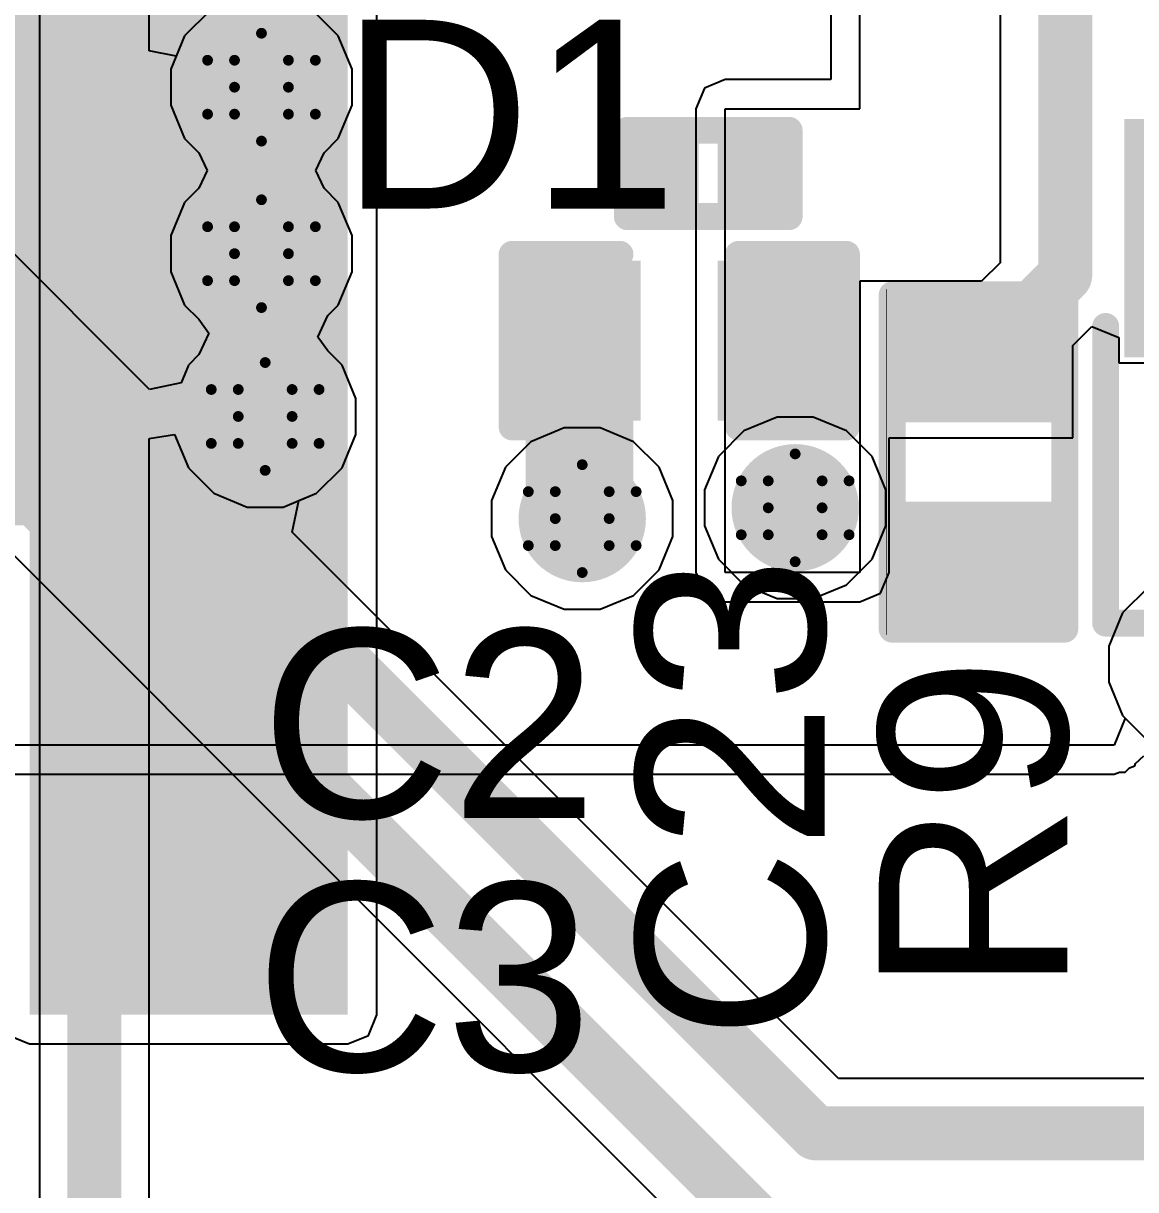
# Model space of a CAD drawing. Header units: inches. Extents: x -4 to 389, y 0 to 108.
# Drawn here: x 15.85 to 21.09, y 37.48 to 42.97 of the extents above; entities that cross this region are included whole.
import ezdxf

# ---------------------------------------------------------------- set-up
doc = ezdxf.new("R2010")
doc.units = ezdxf.units.IN
for name, color, linetype in [('Bottom Layer', 5, 'Continuous'), ('Drill Drawing', 1, 'Continuous'), ('Signal_1', 16, 'Continuous'), ('Signal_2', 76, 'Continuous'), ('Top Layer', 1, 'Continuous'), ('Top Overlay', 2, 'Continuous'), ('Top Paste', 8, 'Continuous'), ('Top Solder', 216, 'Continuous'), ('Via Holes', 16, 'Continuous')]:
    doc.layers.add(name, color=color, linetype=linetype)
doc.styles.add('Arial', font='', dxfattribs={"height": 0.2})
doc.styles.get('Arial').set_extended_font_data('Arial')

msp = doc.modelspace()

# ---------------------------------------------------------------- hatches: boundary and pattern name
at = {"layer": 'Bottom Layer'}
h = msp.add_hatch(color=5, dxfattribs=at)
edge = h.paths.add_edge_path()
edge.add_arc((16.9672, 42.672), 0.3, 0, 360)
h = msp.add_hatch(color=5, dxfattribs=at)
edge = h.paths.add_edge_path()
edge.add_arc((16.9672, 41.8878), 0.3, 0, 360)
h = msp.add_hatch(color=5, dxfattribs=at)
edge = h.paths.add_edge_path()
edge.add_arc((16.9847, 41.1211), 0.3, 0, 360)
h = msp.add_hatch(color=5, dxfattribs=at)
edge = h.paths.add_edge_path()
edge.add_arc((19.4818, 40.6908), 0.3, 0, 360)
h = msp.add_hatch(color=5, dxfattribs=at)
edge = h.paths.add_edge_path()
edge.add_arc((18.4785, 40.64), 0.3, 0, 360)
at = {"layer": 'Signal_1'}
h = msp.add_hatch(color=16, dxfattribs=at)
edge = h.paths.add_edge_path()
edge.add_arc((16.9672, 42.672), 0.3, 0, 360)
h = msp.add_hatch(color=16, dxfattribs=at)
edge = h.paths.add_edge_path()
edge.add_arc((16.9672, 41.8878), 0.3, 0, 360)
h = msp.add_hatch(color=16, dxfattribs=at)
edge = h.paths.add_edge_path()
edge.add_arc((16.9847, 41.1211), 0.3, 0, 360)
h = msp.add_hatch(color=16, dxfattribs=at)
edge = h.paths.add_edge_path()
edge.add_arc((19.4818, 40.6908), 0.3, 0, 360)
h = msp.add_hatch(color=16, dxfattribs=at)
edge = h.paths.add_edge_path()
edge.add_arc((18.4785, 40.64), 0.3, 0, 360)
at = {"layer": 'Signal_2'}
h = msp.add_hatch(color=76, dxfattribs=at)
edge = h.paths.add_edge_path()
edge.add_arc((16.9672, 42.672), 0.3, 0, 360)
h = msp.add_hatch(color=76, dxfattribs=at)
edge = h.paths.add_edge_path()
edge.add_arc((16.9672, 41.8878), 0.3, 0, 360)
h = msp.add_hatch(color=76, dxfattribs=at)
edge = h.paths.add_edge_path()
edge.add_arc((16.9847, 41.1211), 0.3, 0, 360)
h = msp.add_hatch(color=76, dxfattribs=at)
edge = h.paths.add_edge_path()
edge.add_arc((19.4818, 40.6908), 0.3, 0, 360)
h = msp.add_hatch(color=76, dxfattribs=at)
edge = h.paths.add_edge_path()
edge.add_arc((18.4785, 40.64), 0.3, 0, 360)
at = {"layer": 'Top Layer'}
for points in [[(15.5448, 40.64), (16.0675, 40.64), (16.0675, 43.1292), (15.5448, 43.1292)], [(15.875, 38.3032), (17.3736, 38.3032), (17.3736, 43.1292), (15.875, 43.1292)], [(16.5937, 40.6591), (15.6937, 40.6591), (15.6937, 42.8591), (16.5937, 42.8591)], [(18.9722, 42.1456), (18.7722, 42.1456), (18.7722, 42.3856), (18.9722, 42.3856)], [(19.3722, 42.1456), (19.1722, 42.1456), (19.1722, 42.3856), (19.3722, 42.3856)], [(18.6944, 41.7957), (18.6944, 41.1607), (18.2372, 41.1607), (18.2372, 41.7957)], [(19.6342, 41.7957), (19.6342, 41.1607), (19.177, 41.1607), (19.177, 41.7957)], [(20.0279, 41.6052), (20.6629, 41.6052), (20.6629, 41.148), (20.0279, 41.148)], [(20.0279, 40.6654), (20.6629, 40.6654), (20.6629, 40.2082), (20.0279, 40.2082)], [(16.1417, 39.6387), (16.1417, 40.2737), (16.5989, 40.2737), (16.5989, 39.6387)], [(16.1417, 38.5719), (16.1417, 39.2069), (16.5989, 39.2069), (16.5989, 38.5719)]]:
    msp.add_hatch(color=1, dxfattribs=at).paths.add_polyline_path(points)
h = msp.add_hatch(color=1, dxfattribs=at)
edge = h.paths.add_edge_path()
edge.add_arc((16.9672, 42.672), 0.3, 0, 360)
h = msp.add_hatch(color=1, dxfattribs=at)
edge = h.paths.add_edge_path()
edge.add_arc((16.9672, 41.8878), 0.3, 0, 360)
h = msp.add_hatch(color=1, dxfattribs=at)
edge = h.paths.add_edge_path()
edge.add_arc((16.9847, 41.1211), 0.3, 0, 360)
h = msp.add_hatch(color=1, dxfattribs=at)
edge = h.paths.add_edge_path()
edge.add_arc((19.4818, 40.6908), 0.3, 0, 360)
h = msp.add_hatch(color=1, dxfattribs=at)
edge = h.paths.add_edge_path()
edge.add_arc((18.4785, 40.64), 0.3, 0, 360)
at = {"layer": 'Top Paste'}
for points in [[(16.5937, 40.6591), (15.6937, 40.6591), (15.6937, 42.8591), (16.5937, 42.8591)], [(18.9722, 42.1456), (18.7722, 42.1456), (18.7722, 42.3856), (18.9722, 42.3856)], [(19.3722, 42.1456), (19.1722, 42.1456), (19.1722, 42.3856), (19.3722, 42.3856)], [(18.6944, 41.7957), (18.6944, 41.1607), (18.2372, 41.1607), (18.2372, 41.7957)], [(19.6342, 41.7957), (19.6342, 41.1607), (19.177, 41.1607), (19.177, 41.7957)], [(20.0279, 41.6052), (20.6629, 41.6052), (20.6629, 41.148), (20.0279, 41.148)], [(20.0279, 40.6654), (20.6629, 40.6654), (20.6629, 40.2082), (20.0279, 40.2082)], [(16.1417, 39.6387), (16.1417, 40.2737), (16.5989, 40.2737), (16.5989, 39.6387)], [(16.1417, 38.5719), (16.1417, 39.2069), (16.5989, 39.2069), (16.5989, 38.5719)]]:
    msp.add_hatch(color=8, dxfattribs=at).paths.add_polyline_path(points)
at = {"layer": 'Top Solder'}
for points in [[(16.6445, 40.6083), (15.6429, 40.6083), (15.6429, 42.9099), (16.6445, 42.9099)], [(22.0558, 41.3992), (21.0326, 41.3992), (21.0326, 42.5224), (22.0558, 42.5224)], [(19.0272, 42.0906), (18.7172, 42.0906), (18.7172, 42.4406), (19.0272, 42.4406)], [(19.4272, 42.0906), (19.1172, 42.0906), (19.1172, 42.4406), (19.4272, 42.4406)], [(18.7544, 41.8557), (18.7544, 41.1007), (18.1772, 41.1007), (18.1772, 41.8557)], [(19.6942, 41.8557), (19.6942, 41.1007), (19.117, 41.1007), (19.117, 41.8557)], [(19.9729, 41.6602), (20.7179, 41.6602), (20.7179, 41.093), (19.9729, 41.093)], [(19.9729, 40.7204), (20.7179, 40.7204), (20.7179, 40.1532), (19.9729, 40.1532)], [(16.0817, 39.5787), (16.0817, 40.3337), (16.6589, 40.3337), (16.6589, 39.5787)], [(16.0817, 38.5119), (16.0817, 39.2669), (16.6589, 39.2669), (16.6589, 38.5119)]]:
    msp.add_hatch(color=216, dxfattribs=at).paths.add_polyline_path(points)
at = {"layer": 'Via Holes'}
h = msp.add_hatch(color=7, dxfattribs=at)
edge = h.paths.add_edge_path()
edge.add_arc((16.9672, 42.672), 0.15, 0, 360)
h = msp.add_hatch(color=7, dxfattribs=at)
edge = h.paths.add_edge_path()
edge.add_arc((16.9672, 41.8878), 0.15, 0, 360)
h = msp.add_hatch(color=7, dxfattribs=at)
edge = h.paths.add_edge_path()
edge.add_arc((16.9847, 41.1211), 0.15, 0, 360)
h = msp.add_hatch(color=7, dxfattribs=at)
edge = h.paths.add_edge_path()
edge.add_arc((19.4818, 40.6908), 0.15, 0, 360)
h = msp.add_hatch(color=7, dxfattribs=at)
edge = h.paths.add_edge_path()
edge.add_arc((18.4785, 40.64), 0.15, 0, 360)

# ---------------------------------------------------------------- linework, layer by layer
at = {"layer": 'Bottom Layer'}
for p, q in [((15.9208, 45.4914), (15.9208, 36.8046)), ((16.4388, 42.8439), (16.4388, 45.3841)), ((16.7253, 43.034), (16.6052, 42.9139)), ((17.3292, 42.9139), (17.2091, 43.034)), ((16.6052, 42.9139), (16.5658, 42.8186)), ((17.3942, 42.7569), (17.3292, 42.9139)), ((16.5658, 42.8186), (16.4388, 42.8439)), ((17.3942, 42.5871), (17.3942, 42.7569)), ((17.3292, 42.4301), (17.3942, 42.5871)), ((17.2619, 42.3629), (17.3292, 42.4301)), ((17.2232, 42.2799), (17.2619, 42.3629)), ((17.2619, 42.1969), (17.2232, 42.2799)), ((17.3292, 42.1296), (17.2619, 42.1969)), ((17.3942, 41.9727), (17.3292, 42.1296)), ((17.3942, 41.8028), (17.3942, 41.9727)), ((17.3292, 41.6459), (17.3942, 41.8028)), ((17.2794, 41.5961), (17.3292, 41.6459)), ((17.232, 41.4946), (17.2794, 41.5961)), ((17.2794, 41.4302), (17.232, 41.4946)), ((17.3467, 41.3629), (17.2794, 41.4302)), ((17.4117, 41.206), (17.3467, 41.3629)), ((17.4117, 41.0361), (17.4117, 41.206)), ((19.3969, 41.1178), (19.2399, 41.0528)), ((19.5667, 41.1178), (19.3969, 41.1178)), ((19.7237, 41.0528), (19.5667, 41.1178)), ((19.2399, 41.0528), (19.1198, 40.9327)), ((19.8438, 40.9327), (19.7237, 41.0528)), ((16.4388, 41.0167), (16.5577, 41.0361)), ((16.4388, 36.9119), (16.4388, 41.0167)), ((16.5577, 41.0361), (16.6227, 40.8792)), ((17.3467, 40.8792), (17.4117, 41.0361)), ((19.1198, 40.9327), (19.0548, 40.7757)), ((19.9088, 40.7757), (19.8438, 40.9327)), ((16.6227, 40.8792), (16.7429, 40.7591)), ((17.2266, 40.7591), (17.3467, 40.8792)), ((19.0548, 40.7757), (19.0548, 40.6059)), ((19.9088, 40.6059), (19.9088, 40.7757)), ((16.7429, 40.7591), (16.8998, 40.6941)), ((17.0697, 40.6941), (17.2266, 40.7591)), ((16.8998, 40.6941), (17.0697, 40.6941)), ((19.0548, 40.6059), (19.1198, 40.4489)), ((19.8438, 40.4489), (19.9088, 40.6059)), ((19.1198, 40.4489), (19.2399, 40.3288)), ((19.7237, 40.3288), (19.8438, 40.4489)), ((19.2399, 40.3288), (19.3969, 40.2638)), ((19.5667, 40.2638), (19.7237, 40.3288)), ((19.3969, 40.2638), (19.5667, 40.2638))]:
    msp.add_line(p, q, dxfattribs=at)
msp.add_lwpolyline([(16.1798, 36.8046, 0.254, 0.254, 0), (16.1798, 45.4914, 0.254, 0.254, 0)], format="xyseb", dxfattribs=at)
at = {"layer": 'Drill Drawing'}
for points in [[(16.8402, 42.799, 0.0508, 0.0508, 0), (16.9672, 42.926, 0.0508, 0.0508, 0)], [(16.9672, 42.926, 0.0508, 0.0508, 0), (17.0942, 42.799, 0.0508, 0.0508, 0)], [(16.7132, 42.799, 0.0508, 0.0508, 0), (16.8402, 42.672, 0.0508, 0.0508, 0)], [(16.7132, 42.799, 0.0508, 0.0508, 0), (16.8402, 42.799, 0.0508, 0.0508, 0)], [(17.0942, 42.799, 0.0508, 0.0508, 0), (17.2212, 42.799, 0.0508, 0.0508, 0)], [(17.0942, 42.672, 0.0508, 0.0508, 0), (17.2212, 42.799, 0.0508, 0.0508, 0)], [(16.7132, 42.545, 0.0508, 0.0508, 0), (16.8402, 42.672, 0.0508, 0.0508, 0)], [(17.0942, 42.672, 0.0508, 0.0508, 0), (17.2212, 42.545, 0.0508, 0.0508, 0)], [(16.7132, 42.545, 0.0508, 0.0508, 0), (16.8402, 42.545, 0.0508, 0.0508, 0)], [(16.8402, 42.545, 0.0508, 0.0508, 0), (16.9672, 42.418, 0.0508, 0.0508, 0)], [(16.9672, 42.418, 0.0508, 0.0508, 0), (17.0942, 42.545, 0.0508, 0.0508, 0)], [(17.0942, 42.545, 0.0508, 0.0508, 0), (17.2212, 42.545, 0.0508, 0.0508, 0)], [(16.8402, 42.0148, 0.0508, 0.0508, 0), (16.9672, 42.1418, 0.0508, 0.0508, 0)], [(16.9672, 42.1418, 0.0508, 0.0508, 0), (17.0942, 42.0148, 0.0508, 0.0508, 0)], [(16.7132, 42.0148, 0.0508, 0.0508, 0), (16.8402, 41.8878, 0.0508, 0.0508, 0)], [(16.7132, 42.0148, 0.0508, 0.0508, 0), (16.8402, 42.0148, 0.0508, 0.0508, 0)], [(17.0942, 42.0148, 0.0508, 0.0508, 0), (17.2212, 42.0148, 0.0508, 0.0508, 0)], [(17.0942, 41.8878, 0.0508, 0.0508, 0), (17.2212, 42.0148, 0.0508, 0.0508, 0)], [(16.7132, 41.7608, 0.0508, 0.0508, 0), (16.8402, 41.8878, 0.0508, 0.0508, 0)], [(17.0942, 41.8878, 0.0508, 0.0508, 0), (17.2212, 41.7608, 0.0508, 0.0508, 0)], [(16.7132, 41.7608, 0.0508, 0.0508, 0), (16.8402, 41.7608, 0.0508, 0.0508, 0)], [(16.8402, 41.7608, 0.0508, 0.0508, 0), (16.9672, 41.6338, 0.0508, 0.0508, 0)], [(16.9672, 41.6338, 0.0508, 0.0508, 0), (17.0942, 41.7608, 0.0508, 0.0508, 0)], [(17.0942, 41.7608, 0.0508, 0.0508, 0), (17.2212, 41.7608, 0.0508, 0.0508, 0)], [(16.8577, 41.2481, 0.0508, 0.0508, 0), (16.9847, 41.3751, 0.0508, 0.0508, 0)], [(16.9847, 41.3751, 0.0508, 0.0508, 0), (17.1117, 41.2481, 0.0508, 0.0508, 0)], [(16.7307, 41.2481, 0.0508, 0.0508, 0), (16.8577, 41.1211, 0.0508, 0.0508, 0)], [(16.7307, 41.2481, 0.0508, 0.0508, 0), (16.8577, 41.2481, 0.0508, 0.0508, 0)], [(17.1117, 41.2481, 0.0508, 0.0508, 0), (17.2387, 41.2481, 0.0508, 0.0508, 0)], [(17.1117, 41.1211, 0.0508, 0.0508, 0), (17.2387, 41.2481, 0.0508, 0.0508, 0)], [(16.7307, 40.9941, 0.0508, 0.0508, 0), (16.8577, 41.1211, 0.0508, 0.0508, 0)], [(17.1117, 41.1211, 0.0508, 0.0508, 0), (17.2387, 40.9941, 0.0508, 0.0508, 0)], [(16.7307, 40.9941, 0.0508, 0.0508, 0), (16.8577, 40.9941, 0.0508, 0.0508, 0)], [(16.8577, 40.9941, 0.0508, 0.0508, 0), (16.9847, 40.8671, 0.0508, 0.0508, 0)], [(16.9847, 40.8671, 0.0508, 0.0508, 0), (17.1117, 40.9941, 0.0508, 0.0508, 0)], [(17.1117, 40.9941, 0.0508, 0.0508, 0), (17.2387, 40.9941, 0.0508, 0.0508, 0)], [(19.3548, 40.8178, 0.0508, 0.0508, 0), (19.4818, 40.9448, 0.0508, 0.0508, 0)], [(19.4818, 40.9448, 0.0508, 0.0508, 0), (19.6088, 40.8178, 0.0508, 0.0508, 0)], [(18.3515, 40.767, 0.0508, 0.0508, 0), (18.4785, 40.894, 0.0508, 0.0508, 0)], [(18.4785, 40.894, 0.0508, 0.0508, 0), (18.6055, 40.767, 0.0508, 0.0508, 0)], [(19.2278, 40.8178, 0.0508, 0.0508, 0), (19.3548, 40.6908, 0.0508, 0.0508, 0)], [(19.2278, 40.8178, 0.0508, 0.0508, 0), (19.3548, 40.8178, 0.0508, 0.0508, 0)], [(19.6088, 40.8178, 0.0508, 0.0508, 0), (19.7358, 40.8178, 0.0508, 0.0508, 0)], [(19.6088, 40.6908, 0.0508, 0.0508, 0), (19.7358, 40.8178, 0.0508, 0.0508, 0)], [(18.2245, 40.767, 0.0508, 0.0508, 0), (18.3515, 40.64, 0.0508, 0.0508, 0)], [(18.2245, 40.767, 0.0508, 0.0508, 0), (18.3515, 40.767, 0.0508, 0.0508, 0)], [(18.6055, 40.767, 0.0508, 0.0508, 0), (18.7325, 40.767, 0.0508, 0.0508, 0)], [(18.6055, 40.64, 0.0508, 0.0508, 0), (18.7325, 40.767, 0.0508, 0.0508, 0)], [(19.2278, 40.5638, 0.0508, 0.0508, 0), (19.3548, 40.6908, 0.0508, 0.0508, 0)], [(19.6088, 40.6908, 0.0508, 0.0508, 0), (19.7358, 40.5638, 0.0508, 0.0508, 0)], [(18.2245, 40.513, 0.0508, 0.0508, 0), (18.3515, 40.64, 0.0508, 0.0508, 0)], [(18.6055, 40.64, 0.0508, 0.0508, 0), (18.7325, 40.513, 0.0508, 0.0508, 0)], [(19.2278, 40.5638, 0.0508, 0.0508, 0), (19.3548, 40.5638, 0.0508, 0.0508, 0)], [(19.3548, 40.5638, 0.0508, 0.0508, 0), (19.4818, 40.4368, 0.0508, 0.0508, 0)], [(19.4818, 40.4368, 0.0508, 0.0508, 0), (19.6088, 40.5638, 0.0508, 0.0508, 0)], [(19.6088, 40.5638, 0.0508, 0.0508, 0), (19.7358, 40.5638, 0.0508, 0.0508, 0)], [(18.2245, 40.513, 0.0508, 0.0508, 0), (18.3515, 40.513, 0.0508, 0.0508, 0)], [(18.3515, 40.513, 0.0508, 0.0508, 0), (18.4785, 40.386, 0.0508, 0.0508, 0)], [(18.4785, 40.386, 0.0508, 0.0508, 0), (18.6055, 40.513, 0.0508, 0.0508, 0)], [(18.6055, 40.513, 0.0508, 0.0508, 0), (18.7325, 40.513, 0.0508, 0.0508, 0)]]:
    msp.add_lwpolyline(points, format="xyseb", dxfattribs=at)
for points in [[(16.9545, 42.926, 0.0254, 0.0254, 1), (16.9799, 42.926, 0.0254, 0.0254, 1)], [(16.9545, 42.926, 0.0254, 0.0254, 1), (16.9799, 42.926, 0.0254, 0.0254, 1)], [(16.7005, 42.799, 0.0254, 0.0254, 1), (16.7259, 42.799, 0.0254, 0.0254, 1)], [(16.7005, 42.799, 0.0254, 0.0254, 1), (16.7259, 42.799, 0.0254, 0.0254, 1)], [(16.8275, 42.799, 0.0254, 0.0254, 1), (16.8529, 42.799, 0.0254, 0.0254, 1)], [(16.8275, 42.799, 0.0254, 0.0254, 1), (16.8529, 42.799, 0.0254, 0.0254, 1)], [(17.0815, 42.799, 0.0254, 0.0254, 1), (17.1069, 42.799, 0.0254, 0.0254, 1)], [(17.0815, 42.799, 0.0254, 0.0254, 1), (17.1069, 42.799, 0.0254, 0.0254, 1)], [(17.2085, 42.799, 0.0254, 0.0254, 1), (17.2339, 42.799, 0.0254, 0.0254, 1)], [(17.2085, 42.799, 0.0254, 0.0254, 1), (17.2339, 42.799, 0.0254, 0.0254, 1)], [(16.8275, 42.672, 0.0254, 0.0254, 1), (16.8529, 42.672, 0.0254, 0.0254, 1)], [(16.8275, 42.672, 0.0254, 0.0254, 1), (16.8529, 42.672, 0.0254, 0.0254, 1)], [(17.0815, 42.672, 0.0254, 0.0254, 1), (17.1069, 42.672, 0.0254, 0.0254, 1)], [(17.0815, 42.672, 0.0254, 0.0254, 1), (17.1069, 42.672, 0.0254, 0.0254, 1)], [(16.7005, 42.545, 0.0254, 0.0254, 1), (16.7259, 42.545, 0.0254, 0.0254, 1)], [(16.7005, 42.545, 0.0254, 0.0254, 1), (16.7259, 42.545, 0.0254, 0.0254, 1)], [(16.8275, 42.545, 0.0254, 0.0254, 1), (16.8529, 42.545, 0.0254, 0.0254, 1)], [(16.8275, 42.545, 0.0254, 0.0254, 1), (16.8529, 42.545, 0.0254, 0.0254, 1)], [(17.0815, 42.545, 0.0254, 0.0254, 1), (17.1069, 42.545, 0.0254, 0.0254, 1)], [(17.0815, 42.545, 0.0254, 0.0254, 1), (17.1069, 42.545, 0.0254, 0.0254, 1)], [(17.2085, 42.545, 0.0254, 0.0254, 1), (17.2339, 42.545, 0.0254, 0.0254, 1)], [(17.2085, 42.545, 0.0254, 0.0254, 1), (17.2339, 42.545, 0.0254, 0.0254, 1)], [(16.9545, 42.418, 0.0254, 0.0254, 1), (16.9799, 42.418, 0.0254, 0.0254, 1)], [(16.9545, 42.418, 0.0254, 0.0254, 1), (16.9799, 42.418, 0.0254, 0.0254, 1)], [(16.9545, 42.1418, 0.0254, 0.0254, 1), (16.9799, 42.1418, 0.0254, 0.0254, 1)], [(16.9545, 42.1418, 0.0254, 0.0254, 1), (16.9799, 42.1418, 0.0254, 0.0254, 1)], [(16.7005, 42.0148, 0.0254, 0.0254, 1), (16.7259, 42.0148, 0.0254, 0.0254, 1)], [(16.7005, 42.0148, 0.0254, 0.0254, 1), (16.7259, 42.0148, 0.0254, 0.0254, 1)], [(16.8275, 42.0148, 0.0254, 0.0254, 1), (16.8529, 42.0148, 0.0254, 0.0254, 1)], [(16.8275, 42.0148, 0.0254, 0.0254, 1), (16.8529, 42.0148, 0.0254, 0.0254, 1)], [(17.0815, 42.0148, 0.0254, 0.0254, 1), (17.1069, 42.0148, 0.0254, 0.0254, 1)], [(17.0815, 42.0148, 0.0254, 0.0254, 1), (17.1069, 42.0148, 0.0254, 0.0254, 1)], [(17.2085, 42.0148, 0.0254, 0.0254, 1), (17.2339, 42.0148, 0.0254, 0.0254, 1)], [(17.2085, 42.0148, 0.0254, 0.0254, 1), (17.2339, 42.0148, 0.0254, 0.0254, 1)], [(16.8275, 41.8878, 0.0254, 0.0254, 1), (16.8529, 41.8878, 0.0254, 0.0254, 1)], [(16.8275, 41.8878, 0.0254, 0.0254, 1), (16.8529, 41.8878, 0.0254, 0.0254, 1)], [(17.0815, 41.8878, 0.0254, 0.0254, 1), (17.1069, 41.8878, 0.0254, 0.0254, 1)], [(17.0815, 41.8878, 0.0254, 0.0254, 1), (17.1069, 41.8878, 0.0254, 0.0254, 1)], [(16.7005, 41.7608, 0.0254, 0.0254, 1), (16.7259, 41.7608, 0.0254, 0.0254, 1)], [(16.7005, 41.7608, 0.0254, 0.0254, 1), (16.7259, 41.7608, 0.0254, 0.0254, 1)], [(16.8275, 41.7608, 0.0254, 0.0254, 1), (16.8529, 41.7608, 0.0254, 0.0254, 1)], [(16.8275, 41.7608, 0.0254, 0.0254, 1), (16.8529, 41.7608, 0.0254, 0.0254, 1)], [(17.0815, 41.7608, 0.0254, 0.0254, 1), (17.1069, 41.7608, 0.0254, 0.0254, 1)], [(17.0815, 41.7608, 0.0254, 0.0254, 1), (17.1069, 41.7608, 0.0254, 0.0254, 1)], [(17.2085, 41.7608, 0.0254, 0.0254, 1), (17.2339, 41.7608, 0.0254, 0.0254, 1)], [(17.2085, 41.7608, 0.0254, 0.0254, 1), (17.2339, 41.7608, 0.0254, 0.0254, 1)], [(16.9545, 41.6338, 0.0254, 0.0254, 1), (16.9799, 41.6338, 0.0254, 0.0254, 1)], [(16.9545, 41.6338, 0.0254, 0.0254, 1), (16.9799, 41.6338, 0.0254, 0.0254, 1)], [(16.972, 41.3751, 0.0254, 0.0254, 1), (16.9974, 41.3751, 0.0254, 0.0254, 1)], [(16.972, 41.3751, 0.0254, 0.0254, 1), (16.9974, 41.3751, 0.0254, 0.0254, 1)], [(16.718, 41.2481, 0.0254, 0.0254, 1), (16.7434, 41.2481, 0.0254, 0.0254, 1)], [(16.718, 41.2481, 0.0254, 0.0254, 1), (16.7434, 41.2481, 0.0254, 0.0254, 1)], [(16.845, 41.2481, 0.0254, 0.0254, 1), (16.8704, 41.2481, 0.0254, 0.0254, 1)], [(16.845, 41.2481, 0.0254, 0.0254, 1), (16.8704, 41.2481, 0.0254, 0.0254, 1)], [(17.099, 41.2481, 0.0254, 0.0254, 1), (17.1244, 41.2481, 0.0254, 0.0254, 1)], [(17.099, 41.2481, 0.0254, 0.0254, 1), (17.1244, 41.2481, 0.0254, 0.0254, 1)], [(17.226, 41.2481, 0.0254, 0.0254, 1), (17.2514, 41.2481, 0.0254, 0.0254, 1)], [(17.226, 41.2481, 0.0254, 0.0254, 1), (17.2514, 41.2481, 0.0254, 0.0254, 1)], [(16.845, 41.1211, 0.0254, 0.0254, 1), (16.8704, 41.1211, 0.0254, 0.0254, 1)], [(16.845, 41.1211, 0.0254, 0.0254, 1), (16.8704, 41.1211, 0.0254, 0.0254, 1)], [(17.099, 41.1211, 0.0254, 0.0254, 1), (17.1244, 41.1211, 0.0254, 0.0254, 1)], [(17.099, 41.1211, 0.0254, 0.0254, 1), (17.1244, 41.1211, 0.0254, 0.0254, 1)], [(16.718, 40.9941, 0.0254, 0.0254, 1), (16.7434, 40.9941, 0.0254, 0.0254, 1)], [(16.718, 40.9941, 0.0254, 0.0254, 1), (16.7434, 40.9941, 0.0254, 0.0254, 1)], [(16.845, 40.9941, 0.0254, 0.0254, 1), (16.8704, 40.9941, 0.0254, 0.0254, 1)], [(16.845, 40.9941, 0.0254, 0.0254, 1), (16.8704, 40.9941, 0.0254, 0.0254, 1)], [(17.099, 40.9941, 0.0254, 0.0254, 1), (17.1244, 40.9941, 0.0254, 0.0254, 1)], [(17.099, 40.9941, 0.0254, 0.0254, 1), (17.1244, 40.9941, 0.0254, 0.0254, 1)], [(17.226, 40.9941, 0.0254, 0.0254, 1), (17.2514, 40.9941, 0.0254, 0.0254, 1)], [(17.226, 40.9941, 0.0254, 0.0254, 1), (17.2514, 40.9941, 0.0254, 0.0254, 1)], [(19.4691, 40.9448, 0.0254, 0.0254, 1), (19.4945, 40.9448, 0.0254, 0.0254, 1)], [(19.4691, 40.9448, 0.0254, 0.0254, 1), (19.4945, 40.9448, 0.0254, 0.0254, 1)], [(16.972, 40.8671, 0.0254, 0.0254, 1), (16.9974, 40.8671, 0.0254, 0.0254, 1)], [(16.972, 40.8671, 0.0254, 0.0254, 1), (16.9974, 40.8671, 0.0254, 0.0254, 1)], [(18.4658, 40.894, 0.0254, 0.0254, 1), (18.4912, 40.894, 0.0254, 0.0254, 1)], [(18.4658, 40.894, 0.0254, 0.0254, 1), (18.4912, 40.894, 0.0254, 0.0254, 1)], [(19.2151, 40.8178, 0.0254, 0.0254, 1), (19.2405, 40.8178, 0.0254, 0.0254, 1)], [(19.2151, 40.8178, 0.0254, 0.0254, 1), (19.2405, 40.8178, 0.0254, 0.0254, 1)], [(19.3421, 40.8178, 0.0254, 0.0254, 1), (19.3675, 40.8178, 0.0254, 0.0254, 1)], [(19.3421, 40.8178, 0.0254, 0.0254, 1), (19.3675, 40.8178, 0.0254, 0.0254, 1)], [(19.5961, 40.8178, 0.0254, 0.0254, 1), (19.6215, 40.8178, 0.0254, 0.0254, 1)], [(19.5961, 40.8178, 0.0254, 0.0254, 1), (19.6215, 40.8178, 0.0254, 0.0254, 1)], [(19.7231, 40.8178, 0.0254, 0.0254, 1), (19.7485, 40.8178, 0.0254, 0.0254, 1)], [(19.7231, 40.8178, 0.0254, 0.0254, 1), (19.7485, 40.8178, 0.0254, 0.0254, 1)], [(18.2118, 40.767, 0.0254, 0.0254, 1), (18.2372, 40.767, 0.0254, 0.0254, 1)], [(18.2118, 40.767, 0.0254, 0.0254, 1), (18.2372, 40.767, 0.0254, 0.0254, 1)], [(18.3388, 40.767, 0.0254, 0.0254, 1), (18.3642, 40.767, 0.0254, 0.0254, 1)], [(18.3388, 40.767, 0.0254, 0.0254, 1), (18.3642, 40.767, 0.0254, 0.0254, 1)], [(18.5928, 40.767, 0.0254, 0.0254, 1), (18.6182, 40.767, 0.0254, 0.0254, 1)], [(18.5928, 40.767, 0.0254, 0.0254, 1), (18.6182, 40.767, 0.0254, 0.0254, 1)], [(18.7198, 40.767, 0.0254, 0.0254, 1), (18.7452, 40.767, 0.0254, 0.0254, 1)], [(18.7198, 40.767, 0.0254, 0.0254, 1), (18.7452, 40.767, 0.0254, 0.0254, 1)], [(19.3421, 40.6908, 0.0254, 0.0254, 1), (19.3675, 40.6908, 0.0254, 0.0254, 1)], [(19.3421, 40.6908, 0.0254, 0.0254, 1), (19.3675, 40.6908, 0.0254, 0.0254, 1)], [(19.5961, 40.6908, 0.0254, 0.0254, 1), (19.6215, 40.6908, 0.0254, 0.0254, 1)], [(19.5961, 40.6908, 0.0254, 0.0254, 1), (19.6215, 40.6908, 0.0254, 0.0254, 1)], [(18.3388, 40.64, 0.0254, 0.0254, 1), (18.3642, 40.64, 0.0254, 0.0254, 1)], [(18.3388, 40.64, 0.0254, 0.0254, 1), (18.3642, 40.64, 0.0254, 0.0254, 1)], [(18.5928, 40.64, 0.0254, 0.0254, 1), (18.6182, 40.64, 0.0254, 0.0254, 1)], [(18.5928, 40.64, 0.0254, 0.0254, 1), (18.6182, 40.64, 0.0254, 0.0254, 1)], [(19.2151, 40.5638, 0.0254, 0.0254, 1), (19.2405, 40.5638, 0.0254, 0.0254, 1)], [(19.2151, 40.5638, 0.0254, 0.0254, 1), (19.2405, 40.5638, 0.0254, 0.0254, 1)], [(19.3421, 40.5638, 0.0254, 0.0254, 1), (19.3675, 40.5638, 0.0254, 0.0254, 1)], [(19.3421, 40.5638, 0.0254, 0.0254, 1), (19.3675, 40.5638, 0.0254, 0.0254, 1)], [(19.5961, 40.5638, 0.0254, 0.0254, 1), (19.6215, 40.5638, 0.0254, 0.0254, 1)], [(19.5961, 40.5638, 0.0254, 0.0254, 1), (19.6215, 40.5638, 0.0254, 0.0254, 1)], [(19.7231, 40.5638, 0.0254, 0.0254, 1), (19.7485, 40.5638, 0.0254, 0.0254, 1)], [(19.7231, 40.5638, 0.0254, 0.0254, 1), (19.7485, 40.5638, 0.0254, 0.0254, 1)], [(18.2118, 40.513, 0.0254, 0.0254, 1), (18.2372, 40.513, 0.0254, 0.0254, 1)], [(18.2118, 40.513, 0.0254, 0.0254, 1), (18.2372, 40.513, 0.0254, 0.0254, 1)], [(18.3388, 40.513, 0.0254, 0.0254, 1), (18.3642, 40.513, 0.0254, 0.0254, 1)], [(18.3388, 40.513, 0.0254, 0.0254, 1), (18.3642, 40.513, 0.0254, 0.0254, 1)], [(18.5928, 40.513, 0.0254, 0.0254, 1), (18.6182, 40.513, 0.0254, 0.0254, 1)], [(18.5928, 40.513, 0.0254, 0.0254, 1), (18.6182, 40.513, 0.0254, 0.0254, 1)], [(18.7198, 40.513, 0.0254, 0.0254, 1), (18.7452, 40.513, 0.0254, 0.0254, 1)], [(18.7198, 40.513, 0.0254, 0.0254, 1), (18.7452, 40.513, 0.0254, 0.0254, 1)], [(19.4691, 40.4368, 0.0254, 0.0254, 1), (19.4945, 40.4368, 0.0254, 0.0254, 1)], [(19.4691, 40.4368, 0.0254, 0.0254, 1), (19.4945, 40.4368, 0.0254, 0.0254, 1)], [(18.4658, 40.386, 0.0254, 0.0254, 1), (18.4912, 40.386, 0.0254, 0.0254, 1)], [(18.4658, 40.386, 0.0254, 0.0254, 1), (18.4912, 40.386, 0.0254, 0.0254, 1)]]:
    msp.add_lwpolyline(points, format="xyseb", close=True, dxfattribs=at)
at = {"layer": 'Signal_1'}
for p, q in [((19.3969, 41.1178), (19.2399, 41.0528)), ((19.5667, 41.1178), (19.3969, 41.1178)), ((19.7237, 41.0528), (19.5667, 41.1178)), ((18.3936, 41.067), (18.2366, 41.002)), ((18.5634, 41.067), (18.3936, 41.067)), ((18.7204, 41.002), (18.5634, 41.067)), ((19.2399, 41.0528), (19.1198, 40.9327)), ((19.8438, 40.9327), (19.7237, 41.0528)), ((18.2366, 41.002), (18.1165, 40.8819)), ((18.8405, 40.8819), (18.7204, 41.002)), ((19.1198, 40.9327), (19.0548, 40.7757)), ((19.9088, 40.7757), (19.8438, 40.9327)), ((18.1165, 40.8819), (18.0515, 40.7249)), ((18.9055, 40.7249), (18.8405, 40.8819)), ((19.0548, 40.7757), (19.0548, 40.6059)), ((19.9088, 40.6059), (19.9088, 40.7757)), ((18.0515, 40.7249), (18.0515, 40.5551)), ((18.9055, 40.5551), (18.9055, 40.7249)), ((19.0548, 40.6059), (19.1198, 40.4489)), ((19.8438, 40.4489), (19.9088, 40.6059)), ((18.0515, 40.5551), (18.1165, 40.3981)), ((18.8405, 40.3981), (18.9055, 40.5551)), ((19.1198, 40.4489), (19.2399, 40.3288)), ((19.7237, 40.3288), (19.8438, 40.4489)), ((18.1165, 40.3981), (18.2366, 40.278)), ((18.7204, 40.278), (18.8405, 40.3981)), ((19.2399, 40.3288), (19.3969, 40.2638)), ((19.5667, 40.2638), (19.7237, 40.3288)), ((18.2366, 40.278), (18.3936, 40.213)), ((18.5634, 40.213), (18.7204, 40.278)), ((21.1449, 40.3162), (21.0248, 40.1961)), ((19.3969, 40.2638), (19.5667, 40.2638)), ((18.3936, 40.213), (18.5634, 40.213)), ((21.0248, 40.1961), (20.9598, 40.0391)), ((20.9598, 40.0391), (20.9598, 39.8693)), ((20.9598, 39.8693), (21.0248, 39.7123)), ((21.0369, 39.7002), (20.9843, 39.5732)), ((21.0248, 39.7123), (21.0369, 39.7002)), ((20.9843, 39.5732), (14.9262, 39.5732)), ((21.0855, 39.4857), (21.1253, 39.5229)), ((20.9843, 39.4357), (21.0096, 39.4462)), ((21.0096, 39.4462), (21.0369, 39.4462)), ((21.0369, 39.4462), (21.0563, 39.4655)), ((21.0563, 39.4655), (21.0815, 39.476)), ((21.0815, 39.476), (21.0855, 39.4857)), ((14.9558, 39.4357), (20.9843, 39.4357))]:
    msp.add_line(p, q, dxfattribs=at)
at = {"layer": 'Signal_2'}
for p, q in [((16.4404, 41.2482), (13.157, 44.5315)), ((12.5586, 43.7084), (19.1566, 37.1105)), ((16.7253, 43.034), (16.6052, 42.9139)), ((17.3292, 42.9139), (17.2091, 43.034)), ((16.6052, 42.9139), (16.5402, 42.7569)), ((17.3942, 42.7569), (17.3292, 42.9139)), ((16.5402, 42.7569), (16.5402, 42.5871)), ((17.3942, 42.5871), (17.3942, 42.7569)), ((16.5402, 42.5871), (16.6052, 42.4301)), ((17.3292, 42.4301), (17.3942, 42.5871)), ((16.6052, 42.4301), (16.6725, 42.3629)), ((17.2619, 42.3629), (17.3292, 42.4301)), ((16.6725, 42.3629), (16.7113, 42.2799)), ((17.2232, 42.2799), (17.2619, 42.3629)), ((16.7113, 42.2799), (16.6725, 42.1969)), ((17.2619, 42.1969), (17.2232, 42.2799)), ((16.6725, 42.1969), (16.6052, 42.1296)), ((17.3292, 42.1296), (17.2619, 42.1969)), ((16.6052, 42.1296), (16.5402, 41.9727)), ((17.3942, 41.9727), (17.3292, 42.1296)), ((16.5402, 41.9727), (16.5402, 41.8028)), ((17.3942, 41.8028), (17.3942, 41.9727)), ((16.5402, 41.8028), (16.6052, 41.6459)), ((17.3292, 41.6459), (17.3942, 41.8028)), ((16.6052, 41.6459), (16.6725, 41.5786)), ((17.2794, 41.5961), (17.3292, 41.6459)), ((17.232, 41.4946), (17.2794, 41.5961)), ((16.6725, 41.5786), (16.7199, 41.5142)), ((16.7199, 41.5142), (16.6725, 41.4127)), ((17.2794, 41.4302), (17.232, 41.4946)), ((17.3467, 41.3629), (17.2794, 41.4302)), ((16.6725, 41.4127), (16.6227, 41.3629)), ((16.6227, 41.3629), (16.5883, 41.2798)), ((17.4117, 41.206), (17.3467, 41.3629)), ((16.5883, 41.2798), (16.4404, 41.2482)), ((17.4117, 41.0361), (17.4117, 41.206)), ((18.3936, 41.067), (18.2366, 41.002)), ((18.5634, 41.067), (18.3936, 41.067)), ((18.7204, 41.002), (18.5634, 41.067)), ((17.3467, 40.8792), (17.4117, 41.0361)), ((18.2366, 41.002), (18.1165, 40.8819)), ((18.8405, 40.8819), (18.7204, 41.002)), ((17.2266, 40.7591), (17.3467, 40.8792)), ((18.1165, 40.8819), (18.0515, 40.7249)), ((18.9055, 40.7249), (18.8405, 40.8819)), ((17.1118, 40.5767), (17.1435, 40.7247)), ((17.1435, 40.7247), (17.2266, 40.7591)), ((18.0515, 40.7249), (18.0515, 40.5551)), ((18.9055, 40.5551), (18.9055, 40.7249)), ((19.6852, 38.0034), (17.1118, 40.5767)), ((18.0515, 40.5551), (18.1165, 40.3981)), ((18.8405, 40.3981), (18.9055, 40.5551)), ((18.1165, 40.3981), (18.2366, 40.278)), ((18.7204, 40.278), (18.8405, 40.3981)), ((18.2366, 40.278), (18.3936, 40.213)), ((18.5634, 40.213), (18.7204, 40.278)), ((21.1449, 40.3162), (21.0248, 40.1961)), ((18.3936, 40.213), (18.5634, 40.213)), ((21.0248, 40.1961), (20.9598, 40.0391)), ((20.9598, 40.0391), (20.9598, 39.8693)), ((20.9598, 39.8693), (21.0248, 39.7123)), ((21.0248, 39.7123), (21.1449, 39.5922)), ((25.6665, 38.0034), (19.6852, 38.0034))]:
    msp.add_line(p, q, dxfattribs=at)
for points in [[(12.9739, 44.3484, 0.254, 0.254, 0), (19.5779, 37.7444, 0.254, 0.254, 0)], [(12.6659, 43.9674, 0.254, 0.254, 0), (19.3397, 37.2936, 0.254, 0.254, 0)], [(19.5779, 37.7444, 0.254, 0.254, 0), (25.7737, 37.7444, 0.254, 0.254, 0)]]:
    msp.add_lwpolyline(points, format="xyseb", dxfattribs=at)
msp.add_lwpolyline([(19.5144, 37.7444, 0.127, 0.127, 1), (19.6414, 37.7444, 0.127, 0.127, 1)], format="xyseb", close=True, dxfattribs=at)
msp.add_lwpolyline([(19.5144, 37.7444, 0.127, 0.127, 1), (19.6414, 37.7444, 0.127, 0.127, 1)], format="xyseb", close=True, dxfattribs=at)
at = {"layer": 'Top Layer'}
for p, q in [((19.6491, 44.2722), (19.6491, 42.7079)), ((19.7866, 42.5704), (19.7866, 44.2722)), ((20.447, 44.2722), (20.447, 41.8444)), ((17.5111, 38.3032), (17.5111, 43.0147)), ((19.1516, 42.7079), (19.0544, 42.6676)), ((19.6491, 42.7079), (19.1516, 42.7079)), ((19.0544, 42.6676), (19.0141, 42.5704)), ((19.0141, 42.5704), (19.0141, 40.386)), ((19.1516, 40.386), (19.1516, 42.5704)), ((19.1516, 42.5704), (19.7866, 42.5704)), ((20.447, 41.8444), (20.3602, 41.7576)), ((20.3602, 41.7576), (19.7866, 41.7576)), ((19.7866, 41.7576), (19.7866, 40.386)), ((20.7899, 41.4549), (20.8802, 41.5452)), ((20.8802, 41.5452), (21.0072, 41.4925)), ((21.0072, 41.4925), (21.0072, 41.3738)), ((20.7899, 41.021), (20.7899, 41.4549)), ((21.0072, 41.3738), (21.808, 41.3738)), ((19.9241, 40.386), (19.9241, 41.021)), ((19.9241, 41.021), (20.7899, 41.021)), ((19.0141, 40.386), (19.0544, 40.2888)), ((19.7866, 40.386), (19.1516, 40.386)), ((19.8838, 40.2888), (19.9241, 40.386)), ((19.0544, 40.2888), (19.1516, 40.2485)), ((19.7866, 40.2485), (19.8838, 40.2888)), ((19.1516, 40.2485), (19.7866, 40.2485)), ((17.4708, 38.206), (17.5111, 38.3032)), ((15.7778, 38.206), (15.875, 38.1657)), ((17.3736, 38.1657), (17.4708, 38.206)), ((15.875, 38.1657), (17.3736, 38.1657))]:
    msp.add_line(p, q, dxfattribs=at)
for points in [[(20.7544, 41.7856, 0.254, 0.254, 0), (20.7544, 43.6752, 0.254, 0.254, 0)], [(20.3454, 41.3766, 0.254, 0.254, 0), (20.7544, 41.7856, 0.254, 0.254, 0)], [(18.4658, 40.6527, 0.508, 0.508, 0), (18.4658, 41.4782, 0.508, 0.508, 0)], [(16.7132, 38.6481, 0.254, 0.254, 0), (16.7132, 39.6895, 0.254, 0.254, 0)], [(16.7513, 39.7022, 0.254, 0.254, 0), (16.764, 39.6895, 0.254, 0.254, 0)], [(16.764, 38.6481, 0.254, 0.254, 0), (16.7767, 38.6354, 0.254, 0.254, 0)]]:
    msp.add_lwpolyline(points, format="xyseb", dxfattribs=at)
for points in [[(20.6909, 41.7856, 0.127, 0.127, 1), (20.8179, 41.7856, 0.127, 0.127, 1)], [(20.6909, 41.7856, 0.127, 0.127, 1), (20.8179, 41.7856, 0.127, 0.127, 1)], [(18.3388, 41.4782, 0.254, 0.254, 1), (18.5928, 41.4782, 0.254, 0.254, 1)], [(20.2819, 41.3766, 0.127, 0.127, 1), (20.4089, 41.3766, 0.127, 0.127, 1)], [(18.3388, 40.6527, 0.254, 0.254, 1), (18.5928, 40.6527, 0.254, 0.254, 1)], [(16.6497, 39.6895, 0.127, 0.127, 1), (16.7767, 39.6895, 0.127, 0.127, 1)], [(16.6878, 39.7022, 0.127, 0.127, 1), (16.8148, 39.7022, 0.127, 0.127, 1)], [(16.7005, 39.6895, 0.127, 0.127, 1), (16.8275, 39.6895, 0.127, 0.127, 1)], [(16.6497, 38.6481, 0.127, 0.127, 1), (16.7767, 38.6481, 0.127, 0.127, 1)], [(16.7005, 38.6481, 0.127, 0.127, 1), (16.8275, 38.6481, 0.127, 0.127, 1)], [(16.7132, 38.6354, 0.127, 0.127, 1), (16.8402, 38.6354, 0.127, 0.127, 1)]]:
    msp.add_lwpolyline(points, format="xyseb", close=True, dxfattribs=at)
at = {"layer": 'Top Overlay'}
for points in [[(18.6912, 42.4688, 0.127, 0.127, 0), (19.4532, 42.4688, 0.127, 0.127, 0)], [(18.6912, 42.0624, 0.127, 0.127, 0), (18.6912, 42.4688, 0.127, 0.127, 0)], [(19.4532, 42.0624, 0.127, 0.127, 0), (19.4532, 42.4688, 0.127, 0.127, 0)], [(18.6912, 42.0624, 0.127, 0.127, 0), (19.4532, 42.0624, 0.127, 0.127, 0)], [(18.1483, 41.8846, 0.127, 0.127, 0), (18.6563, 41.8846, 0.127, 0.127, 0)], [(18.1483, 41.0718, 0.127, 0.127, 0), (18.1483, 41.8846, 0.127, 0.127, 0)], [(19.2151, 41.8846, 0.127, 0.127, 0), (19.7231, 41.8846, 0.127, 0.127, 0)], [(19.7231, 41.0718, 0.127, 0.127, 0), (19.7231, 41.8846, 0.127, 0.127, 0)], [(19.939, 40.1193, 0.127, 0.127, 0), (19.939, 41.6941, 0.127, 0.127, 0)], [(19.939, 41.6941, 0.127, 0.127, 0), (20.7518, 41.6941, 0.127, 0.127, 0)], [(20.7518, 40.1193, 0.127, 0.127, 0), (20.7518, 41.6941, 0.127, 0.127, 0)], [(19.9136, 40.0939, 0.00323, 0.00323, 0), (19.9136, 41.7195, 0.00323, 0.00323, 0)], [(20.9448, 40.148, 0.127, 0.127, 0), (20.9448, 41.545, 0.127, 0.127, 0)], [(18.1483, 41.0718, 0.127, 0.127, 0), (18.6563, 41.0718, 0.127, 0.127, 0)], [(19.2151, 41.0718, 0.127, 0.127, 0), (19.7231, 41.0718, 0.127, 0.127, 0)], [(16.1798, 40.3626, 0.127, 0.127, 0), (16.6878, 40.3626, 0.127, 0.127, 0)], [(16.6878, 39.5498, 0.127, 0.127, 0), (16.6878, 40.3626, 0.127, 0.127, 0)], [(19.939, 40.1193, 0.127, 0.127, 0), (20.7518, 40.1193, 0.127, 0.127, 0)], [(20.9448, 40.148, 0.127, 0.127, 0), (21.9354, 40.148, 0.127, 0.127, 0)], [(16.1798, 39.5498, 0.127, 0.127, 0), (16.6878, 39.5498, 0.127, 0.127, 0)], [(16.1798, 39.2958, 0.127, 0.127, 0), (16.6878, 39.2958, 0.127, 0.127, 0)], [(16.6878, 38.483, 0.127, 0.127, 0), (16.6878, 39.2958, 0.127, 0.127, 0)], [(16.1798, 38.483, 0.127, 0.127, 0), (16.6878, 38.483, 0.127, 0.127, 0)]]:
    msp.add_lwpolyline(points, format="xyseb", dxfattribs=at)
for points in [[(18.6594, 42.4688, 0.0635, 0.0635, 1), (18.7229, 42.4688, 0.0635, 0.0635, 1)], [(18.6594, 42.4688, 0.0635, 0.0635, 1), (18.7229, 42.4688, 0.0635, 0.0635, 1)], [(19.4214, 42.4688, 0.0635, 0.0635, 1), (19.4849, 42.4688, 0.0635, 0.0635, 1)], [(19.4214, 42.4688, 0.0635, 0.0635, 1), (19.4849, 42.4688, 0.0635, 0.0635, 1)], [(18.6594, 42.0624, 0.0635, 0.0635, 1), (18.7229, 42.0624, 0.0635, 0.0635, 1)], [(18.6594, 42.0624, 0.0635, 0.0635, 1), (18.7229, 42.0624, 0.0635, 0.0635, 1)], [(19.4214, 42.0624, 0.0635, 0.0635, 1), (19.4849, 42.0624, 0.0635, 0.0635, 1)], [(19.4214, 42.0624, 0.0635, 0.0635, 1), (19.4849, 42.0624, 0.0635, 0.0635, 1)], [(18.1166, 41.8846, 0.0635, 0.0635, 1), (18.1801, 41.8846, 0.0635, 0.0635, 1)], [(18.1166, 41.8846, 0.0635, 0.0635, 1), (18.1801, 41.8846, 0.0635, 0.0635, 1)], [(18.6245, 41.8846, 0.0635, 0.0635, 1), (18.6881, 41.8846, 0.0635, 0.0635, 1)], [(19.1834, 41.8846, 0.0635, 0.0635, 1), (19.2468, 41.8846, 0.0635, 0.0635, 1)], [(19.6913, 41.8846, 0.0635, 0.0635, 1), (19.7549, 41.8846, 0.0635, 0.0635, 1)], [(19.6913, 41.8846, 0.0635, 0.0635, 1), (19.7549, 41.8846, 0.0635, 0.0635, 1)], [(19.9073, 41.6941, 0.0635, 0.0635, 1), (19.9707, 41.6941, 0.0635, 0.0635, 1)], [(19.9073, 41.6941, 0.0635, 0.0635, 1), (19.9707, 41.6941, 0.0635, 0.0635, 1)], [(20.7201, 41.6941, 0.0635, 0.0635, 1), (20.7836, 41.6941, 0.0635, 0.0635, 1)], [(20.7201, 41.6941, 0.0635, 0.0635, 1), (20.7836, 41.6941, 0.0635, 0.0635, 1)], [(19.9128, 41.7195, 0.00161, 0.00161, 1), (19.9144, 41.7195, 0.00161, 0.00161, 1)], [(20.913, 41.545, 0.0635, 0.0635, 1), (20.9765, 41.545, 0.0635, 0.0635, 1)], [(18.1166, 41.0718, 0.0635, 0.0635, 1), (18.1801, 41.0718, 0.0635, 0.0635, 1)], [(18.1166, 41.0718, 0.0635, 0.0635, 1), (18.1801, 41.0718, 0.0635, 0.0635, 1)], [(18.6245, 41.0718, 0.0635, 0.0635, 1), (18.6881, 41.0718, 0.0635, 0.0635, 1)], [(19.1834, 41.0718, 0.0635, 0.0635, 1), (19.2468, 41.0718, 0.0635, 0.0635, 1)], [(19.6913, 41.0718, 0.0635, 0.0635, 1), (19.7549, 41.0718, 0.0635, 0.0635, 1)], [(19.6913, 41.0718, 0.0635, 0.0635, 1), (19.7549, 41.0718, 0.0635, 0.0635, 1)], [(16.1481, 40.3626, 0.0635, 0.0635, 1), (16.2116, 40.3626, 0.0635, 0.0635, 1)], [(16.6561, 40.3626, 0.0635, 0.0635, 1), (16.7196, 40.3626, 0.0635, 0.0635, 1)], [(16.6561, 40.3626, 0.0635, 0.0635, 1), (16.7196, 40.3626, 0.0635, 0.0635, 1)], [(19.9073, 40.1193, 0.0635, 0.0635, 1), (19.9707, 40.1193, 0.0635, 0.0635, 1)], [(19.9073, 40.1193, 0.0635, 0.0635, 1), (19.9707, 40.1193, 0.0635, 0.0635, 1)], [(20.7201, 40.1193, 0.0635, 0.0635, 1), (20.7836, 40.1193, 0.0635, 0.0635, 1)], [(20.7201, 40.1193, 0.0635, 0.0635, 1), (20.7836, 40.1193, 0.0635, 0.0635, 1)], [(20.913, 40.148, 0.0635, 0.0635, 1), (20.9765, 40.148, 0.0635, 0.0635, 1)], [(20.913, 40.148, 0.0635, 0.0635, 1), (20.9765, 40.148, 0.0635, 0.0635, 1)], [(19.9128, 40.0939, 0.00161, 0.00161, 1), (19.9144, 40.0939, 0.00161, 0.00161, 1)], [(16.1481, 39.5498, 0.0635, 0.0635, 1), (16.2116, 39.5498, 0.0635, 0.0635, 1)], [(16.6561, 39.5498, 0.0635, 0.0635, 1), (16.7196, 39.5498, 0.0635, 0.0635, 1)], [(16.6561, 39.5498, 0.0635, 0.0635, 1), (16.7196, 39.5498, 0.0635, 0.0635, 1)], [(16.1481, 39.2958, 0.0635, 0.0635, 1), (16.2116, 39.2958, 0.0635, 0.0635, 1)], [(16.6561, 39.2958, 0.0635, 0.0635, 1), (16.7196, 39.2958, 0.0635, 0.0635, 1)], [(16.6561, 39.2958, 0.0635, 0.0635, 1), (16.7196, 39.2958, 0.0635, 0.0635, 1)], [(16.1481, 38.483, 0.0635, 0.0635, 1), (16.2116, 38.483, 0.0635, 0.0635, 1)], [(16.6561, 38.483, 0.0635, 0.0635, 1), (16.7196, 38.483, 0.0635, 0.0635, 1)], [(16.6561, 38.483, 0.0635, 0.0635, 1), (16.7196, 38.483, 0.0635, 0.0635, 1)]]:
    msp.add_lwpolyline(points, format="xyseb", close=True, dxfattribs=at)

# ---------------------------------------------------------------- texts
at = {"layer": 'Top Overlay', "style": 'Arial'}
for s, p in [('D1', (17.3399, 42.1006)), ('C2', (16.9632, 39.2304)), ('C3', (16.9378, 38.0366))]:
    msp.add_text(s, height=0.889, dxfattribs=at).set_placement(p)
for s, p in [('C23', (19.6214, 38.185)), ('R9', (20.7644, 38.4008))]:
    msp.add_text(s, height=0.889, rotation=90, dxfattribs=at).set_placement(p)

doc.saveas('drawing.dxf')
